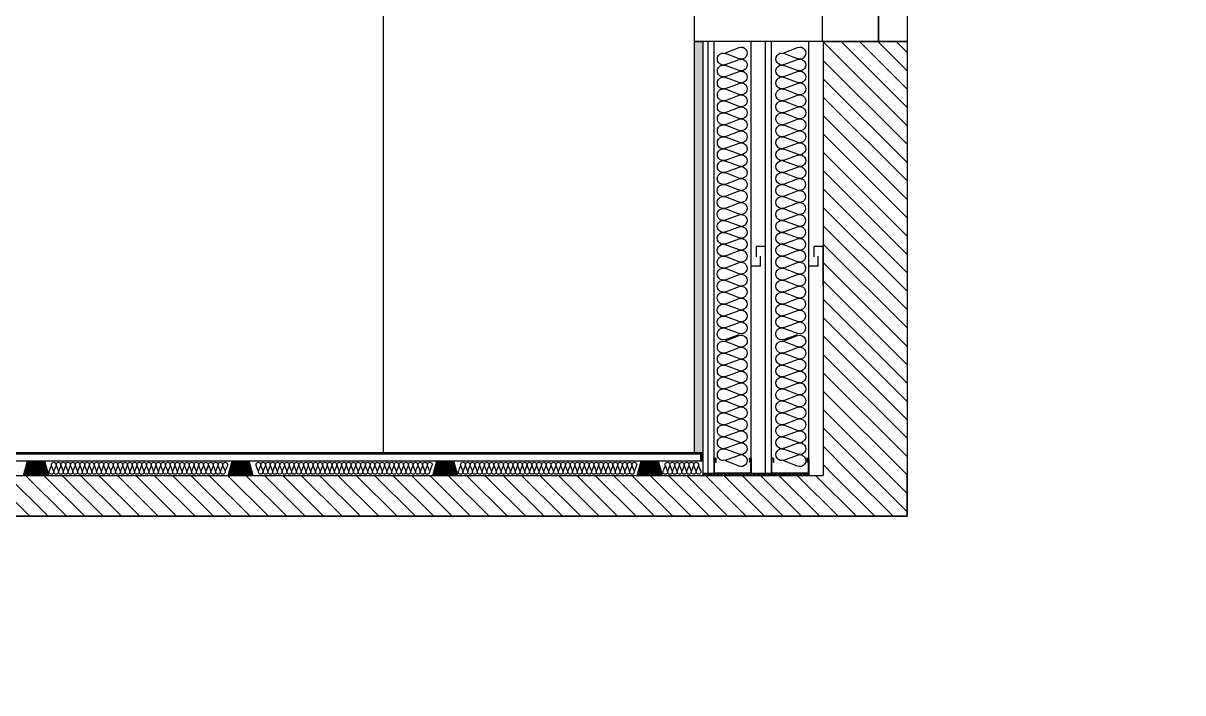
# Model space of a CAD drawing. Header units: millimetres. Extents: x 10 to 76.1, y 10 to 63.5.
# Drawn here: x 42.478 to 45.312, y 22.361 to 23.997 of the extents above; entities that cross this region are included whole.
import ezdxf

# ---------------------------------------------------------------- set-up
doc = ezdxf.new("R2010")
doc.units = ezdxf.units.MM
for name, color, linetype in [('Aberturas', 5, 'Continuous'), ('durlok', 3, 'Continuous'), ('lana de vidrio', 2, 'Continuous'), ('Muros', 7, 'Continuous'), ('PERFILES', 2, 'Continuous'), ('Relleno', 9, 'Continuous')]:
    doc.layers.add(name, color=color, linetype=linetype)

# ---------------------------------------------------------------- blocks, each defined once
blk = doc.blocks.new('LP1-1')
at = {"layer": 'PERFILES'}
for p, q in [((-0.0964, 0.0391), (-0.0964, -0.0431)), ((0.1114, 0.0388), (0.1114, -0.0431)), ((0.0596, -0.0414), (0.0601, -0.0414)), ((0.0596, -0.0431), (0.0601, -0.0431))]:
    blk.add_line(p, q, dxfattribs=at)
at = {"layer": 'PERFILES', "color": 2}
for p, q in [((-0.0949, -0.0414), (-0.0949, 0.0386)), ((-0.0879, 0.0386), (-0.0879, 0.0185)), ((-0.0879, 0.0185), (-0.0865, 0.0185)), ((-0.0865, 0.0383), (-0.0865, 0.0185)), ((0.1015, 0.0396), (0.1015, 0.0184)), ((0.1015, 0.0184), (0.1032, 0.0184)), ((0.1032, 0.0392), (0.1032, 0.0184)), ((0.1096, -0.0414), (0.1096, 0.0392)), ((-0.0964, -0.0431), (-0.063, -0.0431)), ((-0.0949, -0.0414), (-0.063, -0.0414)), ((-0.063, -0.0414), (0.0596, -0.0414)), ((-0.063, -0.0431), (0.0596, -0.0431)), ((0.0601, -0.0414), (0.1096, -0.0414)), ((0.0601, -0.0431), (0.1114, -0.0431))]:
    blk.add_line(p, q, dxfattribs=at)
for centre, radius, start, end in [((-0.0914, 0.0387), 0.00497, 355.45799, 174.57688), ((-0.0914, 0.0385), 0.00349, 0.9781, 180.22008), ((0.1065, 0.0392), 0.00497, 355.45799, 174.57688), ((0.1064, 0.039), 0.00319, 3.69817, 175.10965)]:
    blk.add_arc(centre, radius, start, end, dxfattribs=at)
blk = doc.blocks.new('*X8')
at = {"color": 0}
for p, q in [((628.8661, 452.4359), (628.8968, 452.4666)), ((628.8665, 452.4328), (628.9003, 452.4666)), ((628.8674, 452.4408), (628.8932, 452.4666)), ((628.8688, 452.4457), (628.8897, 452.4666)), ((628.87, 452.4328), (628.9038, 452.4666)), ((628.8702, 452.4506), (628.8862, 452.4666)), ((628.8715, 452.4555), (628.8826, 452.4666)), ((628.8729, 452.4604), (628.8791, 452.4666)), ((628.8736, 452.4328), (628.9074, 452.4666)), ((628.8743, 452.4653), (628.8756, 452.4666)), ((628.8771, 452.4328), (628.9109, 452.4666)), ((628.8806, 452.4328), (628.9145, 452.4666)), ((628.8842, 452.4328), (628.9175, 452.4661)), ((628.8877, 452.4328), (628.9183, 452.4633)), ((628.8912, 452.4328), (628.9191, 452.4606)), ((628.8948, 452.4328), (628.9198, 452.4578)), ((628.8983, 452.4328), (628.9206, 452.4551)), ((628.9019, 452.4328), (628.9214, 452.4523)), ((628.9054, 452.4328), (628.9222, 452.4495)), ((628.9089, 452.4328), (628.9229, 452.4468)), ((628.9125, 452.4328), (628.9237, 452.444)), ((628.916, 452.4328), (628.9245, 452.4412)), ((628.9195, 452.4328), (628.9253, 452.4385)), ((628.9231, 452.4328), (628.926, 452.4357)), ((628.9266, 452.4328), (628.9268, 452.4329))]:
    blk.add_line(p, q, dxfattribs=at)

msp = doc.modelspace()

# ---------------------------------------------------------------- hatches: boundary and pattern name
at = {"extrusion": (-1.22465e-16, 0, -1)}
h = msp.add_hatch(dxfattribs=at)
h.set_pattern_fill('ANSI31', color=256, scale=0.001, angle=90)
h.set_pattern_definition([(135, (-54.6382668, -0.974097), (-0.00224506403, -0.00224506403), [])])
h.paths.add_polyline_path([(-44.139, 22.9273), (-44.134, 22.9273), (-44.134, 22.9473), (-44.139, 22.9473)])
h = msp.add_hatch(dxfattribs=at)
h.set_pattern_fill('ANSI31', color=256, scale=0.001, angle=90)
h.set_pattern_definition([(135, (-57.0656775, -0.974097), (-0.00224506403, -0.00224506403), [])])
edge = h.paths.add_edge_path()
edge.add_line((-44.139, 22.8973), (-44.139, 22.8923))
edge.add_line((-44.3982, 22.8923), (-44.139, 22.8923))
edge.add_line((-44.3982, 22.8973), (-44.3982, 22.8923))
edge.add_line((-44.3982, 22.8973), (-44.1257, 22.8973))
at = {"layer": 'Relleno'}
h = msp.add_hatch(dxfattribs=at)
h.set_pattern_fill('DOTS', color=256, scale=0.005, angle=90)
h.paths.add_polyline_path([(12.6675, 10.155), (12.6475, 10.155), (12.6475, 12.715), (12.6675, 12.715)])
h.paths.add_polyline_path([(12.96, 10.155), (12.94, 10.155), (12.94, 12.715), (12.96, 12.715)])
h.paths.add_polyline_path([(19.1807, 10.155), (19.1607, 10.155), (19.1607, 12.715), (19.1807, 12.715)])
h.paths.add_polyline_path([(36.6306, 10.155), (36.6506, 10.155), (36.6506, 12.7366), (36.6306, 12.7366)])
h.paths.add_polyline_path([(42.8514, 10.155), (42.8714, 10.155), (42.8714, 11.1), (42.8514, 11.1)])
h.paths.add_polyline_path([(43.1439, 10.155), (43.1639, 10.155), (43.1639, 11.1), (43.1439, 11.1)])
h.paths.add_polyline_path([(43.1439, 12.1), (43.1639, 12.1), (43.1639, 12.7366), (43.1439, 12.7366)])
h.paths.add_polyline_path([(42.8514, 12.1), (42.8714, 12.1), (42.8714, 12.7366), (42.8514, 12.7366)])
h.paths.add_polyline_path([(45.2921, 10.155), (45.3121, 10.155), (45.3121, 12.7366), (45.2921, 12.7366)])
h.paths.add_polyline_path([(36.8806, 25.5073), (36.9006, 25.5073), (36.9006, 22.9473), (36.8806, 22.9473)])
h.paths.add_polyline_path([(44.119, 23.9523), (44.139, 23.9523), (44.139, 22.9473), (44.119, 22.9473)])
h.paths.add_polyline_path([(44.1192, 24.8923), (44.1392, 24.8923), (44.1392, 25.1489), (44.1192, 25.1489)])
h.paths.add_polyline_path([(12.6675, 23.9214), (12.6475, 23.9214), (12.6475, 24.8664), (12.6675, 24.8664)])
h.paths.add_polyline_path([(12.6475, 25.8664), (12.6675, 25.8664), (12.6675, 26.4814), (12.6475, 26.4814)])
at = {"layer": 'Relleno', "linetype": 'Continuous', "extrusion": (-2.44929e-16, 0, -1)}
h = msp.add_hatch(dxfattribs=at)
h.set_pattern_fill('ANSI31', color=256, scale=0.01, style=0)
h.paths.add_polyline_path([(-35.1082, 22.8923), (-34.9032, 22.8923), (-34.9032, 26.0523), (-35.1082, 26.0523)])
h.paths.add_polyline_path([(-44.4332, 23.9523), (-44.6382, 23.9523), (-44.6382, 22.8923), (-44.4332, 22.8923)])
h.paths.add_polyline_path([(-44.5682, 26.0523), (-44.4415, 25.5551), (-44.4332, 25.5223), (-43.6765, 25.5223), (-43.6765, 26.0523)])
h = msp.add_hatch(dxfattribs=at)
h.set_pattern_fill('ANSI31', color=256, scale=0.01, style=0)
h.paths.add_polyline_path([(-34.9032, 22.7923), (-34.9032, 22.8923), (-44.6382, 22.8923), (-44.6382, 22.7923)])

# ---------------------------------------------------------------- linework, layer by layer
at = {"extrusion": (-1.22465e-16, 0, -1)}
for p, q in [((44.139, 23.9523), (44.139, 22.8923)), ((44.134, 22.9473), (36.8856, 22.9473)), ((44.134, 22.9273), (44.134, 22.9453)), ((44.3982, 22.8973), (44.139, 22.8973))]:
    msp.add_line(p, q, dxfattribs=at)
for p, q in [((44.4332, 23.9523), (44.4332, 22.8923)), ((44.3982, 22.8973), (44.3982, 22.8923))]:
    msp.add_line(p, q)
at = {"color": 3, "extrusion": (-1.22465e-16, 0, -1)}
for p, q in [((44.2573, 23.4033), (44.2573, 23.4993)), ((44.3982, 23.4033), (44.3982, 23.4993)), ((44.2923, 23.4513), (44.2698, 23.4513)), ((44.2698, 23.4513), (44.2698, 23.4263)), ((44.2923, 23.3553), (44.2923, 23.4513)), ((44.4332, 23.4513), (44.4107, 23.4513)), ((44.4107, 23.4513), (44.4107, 23.4263)), ((44.4332, 23.3553), (44.4332, 23.4513)), ((44.2798, 23.4033), (44.2798, 23.4283)), ((44.4207, 23.4033), (44.4207, 23.4283)), ((44.2798, 23.4033), (44.2573, 23.4033)), ((44.4207, 23.4033), (44.3982, 23.4033))]:
    msp.add_line(p, q, dxfattribs=at)
at = {"linetype": 'Continuous', "extrusion": (0, 1, 0)}
for p, q in [((36.8856, 22.9453), (44.134, 22.9453)), ((44.134, 22.9273), (36.8856, 22.9273))]:
    msp.add_line(p, q, dxfattribs=at)
at = {"color": 1}
msp.add_lwpolyline([(44.119, 23.9523), (44.139, 23.9523), (44.139, 22.9473), (44.119, 22.9473)], close=True, dxfattribs=at)
at = {"extrusion": (-1.22465e-16, 0, -1)}
msp.add_lwpolyline([(-44.139, 22.9273), (-44.134, 22.9273), (-44.134, 22.9473), (-44.139, 22.9473)], close=True, dxfattribs=at)
at = {"layer": 'Aberturas', "linetype": 'Continuous', "extrusion": (0, 1, 0)}
for p, q in [((44.5682, 23.9523), (44.5682, 24.0373)), ((44.6382, 24.0373), (44.6382, 23.9523))]:
    msp.add_line(p, q, dxfattribs=at)
at = {"layer": 'Aberturas', "linetype": 'Continuous', "extrusion": (-1.22465e-16, 0, -1)}
msp.add_line((44.5682, 24.0373), (44.5682, 23.9523), dxfattribs=at)
at = {"layer": 'durlok'}
for p, q in [((43.359, 22.9473), (43.359, 25.5073)), ((44.2923, 22.8973), (44.2923, 23.9523))]:
    msp.add_line(p, q, dxfattribs=at)
at = {"layer": 'durlok', "linetype": 'Continuous', "extrusion": (0, 1, 0)}
for p, q in [((44.119, 23.9523), (44.119, 24.0223)), ((44.4315, 23.9523), (44.4315, 24.0223)), ((44.4315, 23.9523), (44.119, 23.9523)), ((44.1665, 22.8973), (44.1665, 23.9523)), ((44.3982, 22.8973), (44.3982, 23.9523))]:
    msp.add_line(p, q, dxfattribs=at)
at = {"layer": 'durlok', "extrusion": (-1.22465e-16, 0, -1)}
for p, q in [((44.1515, 23.9523), (44.1515, 22.8973)), ((44.2573, 22.8973), (44.2573, 23.9523)), ((44.3073, 22.8973), (44.3073, 23.9523))]:
    msp.add_line(p, q, dxfattribs=at)
at = {"layer": 'lana de vidrio', "color": 2, "extrusion": (-1.22465e-16, 0, -1)}
for p, q in [((44.1945, 23.9252), (44.2279, 23.9379)), ((44.2279, 23.9106), (44.1945, 23.9233)), ((44.3374, 23.9252), (44.3709, 23.9379)), ((44.3709, 23.9106), (44.3374, 23.9233)), ((44.1945, 23.896), (44.2279, 23.9087)), ((44.2279, 23.8814), (44.1945, 23.8941)), ((44.3374, 23.896), (44.3709, 23.9087)), ((44.3709, 23.8814), (44.3374, 23.8941)), ((44.1945, 23.8668), (44.2279, 23.8795)), ((44.2279, 23.8522), (44.1945, 23.8649)), ((44.3374, 23.8668), (44.3709, 23.8795)), ((44.3709, 23.8522), (44.3374, 23.8649)), ((44.1945, 23.8376), (44.2279, 23.8503)), ((44.2279, 23.823), (44.1945, 23.8357)), ((44.3374, 23.8376), (44.3709, 23.8503)), ((44.3709, 23.823), (44.3374, 23.8357)), ((44.1945, 23.8084), (44.2279, 23.8211)), ((44.2279, 23.7938), (44.1945, 23.8065)), ((44.3374, 23.8084), (44.3709, 23.8211)), ((44.3709, 23.7938), (44.3374, 23.8065)), ((44.1945, 23.7792), (44.2279, 23.7919)), ((44.2279, 23.7646), (44.1945, 23.7773)), ((44.3374, 23.7792), (44.3709, 23.7919)), ((44.3709, 23.7646), (44.3374, 23.7773)), ((44.1945, 23.75), (44.2279, 23.7627)), ((44.2279, 23.7354), (44.1945, 23.7481)), ((44.3374, 23.75), (44.3709, 23.7627)), ((44.3709, 23.7354), (44.3374, 23.7481)), ((44.1945, 23.7208), (44.2279, 23.7335)), ((44.2279, 23.7062), (44.1945, 23.7189)), ((44.3374, 23.7208), (44.3709, 23.7335)), ((44.3709, 23.7062), (44.3374, 23.7189)), ((44.1945, 23.6916), (44.2279, 23.7043)), ((44.3374, 23.6916), (44.3709, 23.7043)), ((44.2279, 23.677), (44.1945, 23.6897)), ((44.1945, 23.6624), (44.2279, 23.6751)), ((44.3709, 23.677), (44.3374, 23.6897)), ((44.3374, 23.6624), (44.3709, 23.6751)), ((44.2279, 23.6478), (44.1945, 23.6605)), ((44.1945, 23.6332), (44.2279, 23.6459)), ((44.3709, 23.6478), (44.3374, 23.6605)), ((44.3374, 23.6332), (44.3709, 23.6459)), ((44.2277, 23.6186), (44.1942, 23.6313)), ((44.1942, 23.604), (44.2277, 23.6167)), ((44.2279, 23.6186), (44.1945, 23.6313)), ((44.1945, 23.604), (44.2279, 23.6167)), ((44.3706, 23.6186), (44.3372, 23.6313)), ((44.3372, 23.604), (44.3706, 23.6167)), ((44.3709, 23.6186), (44.3374, 23.6313)), ((44.3374, 23.604), (44.3709, 23.6167)), ((44.2277, 23.5894), (44.1942, 23.6021)), ((44.1942, 23.5748), (44.2277, 23.5875)), ((44.3706, 23.5894), (44.3372, 23.6021)), ((44.3372, 23.5748), (44.3706, 23.5875)), ((44.2277, 23.5602), (44.1942, 23.5729)), ((44.1942, 23.5456), (44.2277, 23.5583)), ((44.3706, 23.5602), (44.3372, 23.5729)), ((44.3372, 23.5456), (44.3706, 23.5583)), ((44.2277, 23.531), (44.1942, 23.5437)), ((44.1942, 23.5164), (44.2277, 23.5291)), ((44.3706, 23.531), (44.3372, 23.5437)), ((44.3372, 23.5164), (44.3706, 23.5291)), ((44.2277, 23.5018), (44.1942, 23.5145)), ((44.1942, 23.4872), (44.2277, 23.4999)), ((44.3706, 23.5018), (44.3372, 23.5145)), ((44.3372, 23.4872), (44.3706, 23.4999)), ((44.2277, 23.4726), (44.1942, 23.4853)), ((44.1942, 23.458), (44.2277, 23.4707)), ((44.3706, 23.4726), (44.3372, 23.4853)), ((44.3372, 23.458), (44.3706, 23.4707)), ((44.2277, 23.4434), (44.1942, 23.4561)), ((44.1942, 23.4288), (44.2277, 23.4415)), ((44.3706, 23.4434), (44.3372, 23.4561)), ((44.3372, 23.4288), (44.3706, 23.4415)), ((44.2277, 23.4142), (44.1942, 23.4269)), ((44.1942, 23.3996), (44.2277, 23.4123)), ((44.3706, 23.4142), (44.3372, 23.4269)), ((44.3372, 23.3996), (44.3706, 23.4123)), ((44.2277, 23.385), (44.1942, 23.3977)), ((44.1942, 23.3704), (44.2277, 23.3831)), ((44.3706, 23.385), (44.3372, 23.3977)), ((44.3372, 23.3704), (44.3706, 23.3831)), ((44.2277, 23.3558), (44.1942, 23.3685)), ((44.1942, 23.3412), (44.2277, 23.3539)), ((44.3706, 23.3558), (44.3372, 23.3685)), ((44.3372, 23.3412), (44.3706, 23.3539)), ((44.2277, 23.3266), (44.1942, 23.3392)), ((44.1942, 23.3119), (44.2277, 23.3246)), ((44.3706, 23.3266), (44.3372, 23.3392)), ((44.3372, 23.3119), (44.3706, 23.3246)), ((44.2277, 23.2973), (44.1942, 23.31)), ((44.1942, 23.2827), (44.2277, 23.2954)), ((44.3706, 23.2973), (44.3372, 23.31)), ((44.3372, 23.2827), (44.3706, 23.2954)), ((44.2277, 23.2681), (44.1942, 23.2808)), ((44.1942, 23.2535), (44.2277, 23.2662)), ((44.3706, 23.2681), (44.3372, 23.2808)), ((44.3372, 23.2535), (44.3706, 23.2662)), ((44.2277, 23.2389), (44.1942, 23.2516)), ((44.2169, 23.2329), (44.2277, 23.237)), ((44.3706, 23.2389), (44.3372, 23.2516)), ((44.3598, 23.2329), (44.3706, 23.237)), ((44.1943, 23.2243), (44.2169, 23.2329)), ((44.1945, 23.2214), (44.2172, 23.23)), ((44.2279, 23.2068), (44.1945, 23.2195)), ((44.2172, 23.23), (44.2279, 23.2341)), ((44.3372, 23.2243), (44.3598, 23.2329)), ((44.3374, 23.2214), (44.3601, 23.23)), ((44.3709, 23.2068), (44.3374, 23.2195)), ((44.3601, 23.23), (44.3709, 23.2341)), ((44.1945, 23.1922), (44.2279, 23.2049)), ((44.2279, 23.1776), (44.1945, 23.1903)), ((44.3374, 23.1922), (44.3709, 23.2049)), ((44.3709, 23.1776), (44.3374, 23.1903)), ((44.1945, 23.163), (44.2279, 23.1757)), ((44.2279, 23.1484), (44.1945, 23.1611)), ((44.3374, 23.163), (44.3709, 23.1757)), ((44.3709, 23.1484), (44.3374, 23.1611)), ((44.1945, 23.1338), (44.2279, 23.1465)), ((44.2279, 23.1192), (44.1945, 23.1319)), ((44.3374, 23.1338), (44.3709, 23.1465)), ((44.3709, 23.1192), (44.3374, 23.1319)), ((44.1945, 23.1046), (44.2279, 23.1173)), ((44.2279, 23.09), (44.1945, 23.1027)), ((44.3374, 23.1046), (44.3709, 23.1173)), ((44.3709, 23.09), (44.3374, 23.1027)), ((44.1945, 23.0754), (44.2279, 23.0881)), ((44.2279, 23.0608), (44.1945, 23.0735)), ((44.3374, 23.0754), (44.3709, 23.0881)), ((44.3709, 23.0608), (44.3374, 23.0735)), ((44.1945, 23.0462), (44.2279, 23.0589)), ((44.2279, 23.0316), (44.1945, 23.0443)), ((44.3374, 23.0462), (44.3709, 23.0589)), ((44.3709, 23.0316), (44.3374, 23.0443)), ((44.1945, 23.017), (44.2279, 23.0297)), ((44.2279, 23.0024), (44.1945, 23.0151)), ((44.3374, 23.017), (44.3709, 23.0297)), ((44.3709, 23.0024), (44.3374, 23.0151)), ((44.1945, 22.9878), (44.2279, 23.0005)), ((44.2279, 22.9732), (44.1945, 22.9859)), ((44.3374, 22.9878), (44.3709, 23.0005)), ((44.3709, 22.9732), (44.3374, 22.9859)), ((44.1945, 22.9586), (44.2279, 22.9713)), ((44.2279, 22.944), (44.1945, 22.9567)), ((44.3374, 22.9586), (44.3709, 22.9713)), ((44.3709, 22.944), (44.3374, 22.9567)), ((44.1945, 22.9294), (44.2279, 22.9421)), ((44.2279, 22.9148), (44.1945, 22.9275)), ((44.3374, 22.9294), (44.3709, 22.9421)), ((44.3709, 22.9148), (44.3374, 22.9275)), ((42.547, 22.9165), (42.542, 22.9032)), ((42.5528, 22.9032), (42.5478, 22.9165)), ((42.5586, 22.9165), (42.5536, 22.9032)), ((42.5644, 22.9032), (42.5594, 22.9165)), ((42.5702, 22.9165), (42.5652, 22.9032)), ((42.576, 22.9032), (42.571, 22.9165)), ((42.5818, 22.9165), (42.5768, 22.9032)), ((42.5877, 22.9032), (42.5826, 22.9165)), ((42.5935, 22.9165), (42.5884, 22.9032)), ((42.5993, 22.9032), (42.5942, 22.9165)), ((42.6051, 22.9165), (42.6, 22.9032)), ((42.6109, 22.9032), (42.6058, 22.9165)), ((42.6109, 22.9032), (42.6058, 22.9165)), ((42.6109, 22.9032), (42.6058, 22.9165)), ((42.6167, 22.9165), (42.6116, 22.9032)), ((42.6225, 22.9032), (42.6174, 22.9165)), ((42.6283, 22.9165), (42.6232, 22.9032)), ((42.6341, 22.9032), (42.6291, 22.9165)), ((42.6399, 22.9165), (42.6349, 22.9032)), ((42.6457, 22.9032), (42.6407, 22.9165)), ((42.6515, 22.9165), (42.6465, 22.9032)), ((42.6573, 22.9032), (42.6523, 22.9165)), ((42.6631, 22.9165), (42.6581, 22.9032)), ((42.6689, 22.9032), (42.6639, 22.9165)), ((42.6748, 22.9165), (42.6697, 22.9032)), ((42.6806, 22.9032), (42.6755, 22.9165)), ((42.6864, 22.9165), (42.6813, 22.9032)), ((42.6922, 22.9032), (42.6871, 22.9165)), ((42.698, 22.9165), (42.6929, 22.9032)), ((42.698, 22.9165), (42.6929, 22.9032)), ((42.7038, 22.9032), (42.6987, 22.9165)), ((42.7096, 22.9165), (42.7045, 22.9032)), ((42.7154, 22.9032), (42.7104, 22.9165)), ((42.7212, 22.9165), (42.7162, 22.9032)), ((42.727, 22.9032), (42.722, 22.9165)), ((42.7328, 22.9165), (42.7278, 22.9032)), ((42.7386, 22.9032), (42.7336, 22.9165)), ((42.7444, 22.9165), (42.7394, 22.9032)), ((42.7502, 22.9032), (42.7452, 22.9165)), ((42.7561, 22.9165), (42.751, 22.9032)), ((42.7619, 22.9032), (42.7568, 22.9165)), ((42.7619, 22.9032), (42.7568, 22.9165)), ((42.7677, 22.9165), (42.7626, 22.9032)), ((42.7735, 22.9032), (42.7684, 22.9165)), ((42.7793, 22.9165), (42.7742, 22.9032)), ((42.7851, 22.9032), (42.78, 22.9165)), ((42.7909, 22.9165), (42.7858, 22.9032)), ((42.7967, 22.9032), (42.7917, 22.9165)), ((42.8025, 22.9165), (42.7975, 22.9032)), ((42.8083, 22.9032), (42.8033, 22.9165)), ((42.8141, 22.9165), (42.8091, 22.9032)), ((42.8199, 22.9032), (42.8149, 22.9165)), ((42.8257, 22.9165), (42.8207, 22.9032)), ((42.8315, 22.9032), (42.8265, 22.9165)), ((42.8374, 22.9165), (42.8323, 22.9032)), ((42.8432, 22.9032), (42.8381, 22.9165)), ((42.849, 22.9165), (42.8439, 22.9032)), ((42.8548, 22.9032), (42.8497, 22.9165)), ((42.8606, 22.9165), (42.8555, 22.9032)), ((42.8664, 22.9032), (42.8613, 22.9165)), ((42.8722, 22.9165), (42.8671, 22.9032)), ((42.878, 22.9032), (42.8729, 22.9165)), ((42.8838, 22.9165), (42.8788, 22.9032)), ((42.8896, 22.9032), (42.8846, 22.9165)), ((42.8954, 22.9165), (42.8904, 22.9032)), ((42.9012, 22.9032), (42.8962, 22.9165)), ((42.907, 22.9165), (42.902, 22.9032)), ((42.9128, 22.9032), (42.9078, 22.9165)), ((42.9186, 22.9165), (42.9136, 22.9032)), ((42.9245, 22.9032), (42.9194, 22.9165)), ((42.9303, 22.9165), (42.9252, 22.9032)), ((42.9308, 22.9165), (42.9258, 22.9032)), ((42.9366, 22.9032), (42.9316, 22.9165)), ((42.9424, 22.9165), (42.9374, 22.9032)), ((42.9483, 22.9032), (42.9432, 22.9165)), ((42.9483, 22.9032), (42.9432, 22.9165)), ((42.9541, 22.9165), (42.949, 22.9032)), ((42.9599, 22.9032), (42.9548, 22.9165)), ((42.9657, 22.9165), (42.9606, 22.9032)), ((42.9715, 22.9032), (42.9664, 22.9165)), ((42.9773, 22.9165), (42.9722, 22.9032)), ((43.0528, 22.9032), (43.0477, 22.9165)), ((43.0586, 22.9165), (43.0535, 22.9032)), ((43.0644, 22.9032), (43.0593, 22.9165)), ((43.0702, 22.9165), (43.0651, 22.9032)), ((43.076, 22.9032), (43.071, 22.9165)), ((43.0818, 22.9165), (43.0768, 22.9032)), ((43.0876, 22.9032), (43.0826, 22.9165)), ((43.0934, 22.9165), (43.0884, 22.9032)), ((43.0992, 22.9032), (43.0942, 22.9165)), ((43.105, 22.9165), (43.1, 22.9032)), ((43.1108, 22.9032), (43.1058, 22.9165)), ((43.1167, 22.9165), (43.1116, 22.9032)), ((43.1167, 22.9165), (43.1116, 22.9032)), ((43.1225, 22.9032), (43.1174, 22.9165)), ((43.1283, 22.9165), (43.1232, 22.9032)), ((43.1341, 22.9032), (43.129, 22.9165)), ((43.1399, 22.9165), (43.1348, 22.9032)), ((43.1457, 22.9032), (43.1406, 22.9165)), ((43.1515, 22.9165), (43.1464, 22.9032)), ((43.1573, 22.9032), (43.1523, 22.9165)), ((43.1631, 22.9165), (43.1581, 22.9032)), ((43.1689, 22.9032), (43.1639, 22.9165)), ((43.1747, 22.9165), (43.1697, 22.9032)), ((43.1805, 22.9032), (43.1755, 22.9165)), ((43.1805, 22.9032), (43.1755, 22.9165)), ((43.1863, 22.9165), (43.1813, 22.9032)), ((43.1921, 22.9032), (43.1871, 22.9165)), ((43.198, 22.9165), (43.1929, 22.9032)), ((43.2038, 22.9032), (43.1987, 22.9165)), ((43.2096, 22.9165), (43.2045, 22.9032)), ((43.2154, 22.9032), (43.2103, 22.9165)), ((43.2212, 22.9165), (43.2161, 22.9032)), ((43.227, 22.9032), (43.2219, 22.9165)), ((43.2328, 22.9165), (43.2277, 22.9032)), ((43.2386, 22.9032), (43.2335, 22.9165)), ((43.2444, 22.9165), (43.2394, 22.9032)), ((43.2502, 22.9032), (43.2452, 22.9165)), ((43.256, 22.9165), (43.251, 22.9032)), ((43.2618, 22.9032), (43.2568, 22.9165)), ((43.2676, 22.9165), (43.2626, 22.9032)), ((43.2734, 22.9032), (43.2684, 22.9165)), ((43.2792, 22.9165), (43.2742, 22.9032)), ((43.2851, 22.9032), (43.28, 22.9165)), ((43.2909, 22.9165), (43.2858, 22.9032)), ((43.2967, 22.9032), (43.2916, 22.9165)), ((43.3025, 22.9165), (43.2974, 22.9032)), ((43.3083, 22.9032), (43.3032, 22.9165)), ((43.3141, 22.9165), (43.309, 22.9032)), ((43.3199, 22.9032), (43.3148, 22.9165)), ((43.3257, 22.9165), (43.3207, 22.9032)), ((43.3315, 22.9032), (43.3265, 22.9165)), ((43.3373, 22.9165), (43.3323, 22.9032)), ((43.3431, 22.9032), (43.3381, 22.9165)), ((43.3489, 22.9165), (43.3439, 22.9032)), ((43.3495, 22.9165), (43.3445, 22.9032)), ((43.3553, 22.9032), (43.3503, 22.9165)), ((43.3611, 22.9165), (43.3561, 22.9032)), ((43.3669, 22.9032), (43.3619, 22.9165)), ((43.3669, 22.9032), (43.3619, 22.9165)), ((43.3727, 22.9165), (43.3677, 22.9032)), ((43.3785, 22.9032), (43.3735, 22.9165)), ((43.3843, 22.9165), (43.3793, 22.9032)), ((43.3901, 22.9032), (43.3851, 22.9165)), ((43.396, 22.9165), (43.3909, 22.9032)), ((43.4018, 22.9032), (43.3967, 22.9165)), ((43.4076, 22.9165), (43.4025, 22.9032)), ((43.4134, 22.9032), (43.4083, 22.9165)), ((43.4192, 22.9165), (43.4141, 22.9032)), ((43.425, 22.9032), (43.4199, 22.9165)), ((43.4308, 22.9165), (43.4257, 22.9032)), ((43.4366, 22.9032), (43.4316, 22.9165)), ((43.4424, 22.9165), (43.4374, 22.9032)), ((43.4482, 22.9032), (43.4432, 22.9165)), ((43.4482, 22.9032), (43.4432, 22.9165)), ((43.4482, 22.9032), (43.4432, 22.9165)), ((43.454, 22.9165), (43.449, 22.9032)), ((43.4598, 22.9032), (43.4548, 22.9165)), ((43.4656, 22.9165), (43.4606, 22.9032)), ((43.4714, 22.9032), (43.4664, 22.9165)), ((43.4773, 22.9165), (43.4722, 22.9032)), ((43.5469, 22.9165), (43.5419, 22.9032)), ((43.5527, 22.9032), (43.5477, 22.9165)), ((43.5586, 22.9165), (43.5535, 22.9032)), ((43.5644, 22.9032), (43.5593, 22.9165)), ((43.5702, 22.9165), (43.5651, 22.9032)), ((43.576, 22.9032), (43.5709, 22.9165)), ((43.5818, 22.9165), (43.5767, 22.9032)), ((43.5876, 22.9032), (43.5825, 22.9165)), ((43.5934, 22.9165), (43.5883, 22.9032)), ((43.5992, 22.9032), (43.5941, 22.9165)), ((43.5992, 22.9032), (43.5941, 22.9165)), ((43.605, 22.9165), (43.6, 22.9032)), ((43.6108, 22.9032), (43.6058, 22.9165)), ((43.6166, 22.9165), (43.6116, 22.9032)), ((43.6224, 22.9032), (43.6174, 22.9165)), ((43.6282, 22.9165), (43.6232, 22.9032)), ((43.634, 22.9032), (43.629, 22.9165)), ((43.6398, 22.9165), (43.6348, 22.9032)), ((43.6457, 22.9032), (43.6406, 22.9165)), ((43.6515, 22.9165), (43.6464, 22.9032)), ((43.6573, 22.9032), (43.6522, 22.9165)), ((43.6631, 22.9165), (43.658, 22.9032)), ((43.6689, 22.9032), (43.6638, 22.9165)), ((43.6747, 22.9165), (43.6696, 22.9032)), ((43.6805, 22.9032), (43.6754, 22.9165)), ((43.6863, 22.9165), (43.6813, 22.9032)), ((43.6921, 22.9032), (43.6871, 22.9165)), ((43.6979, 22.9165), (43.6929, 22.9032)), ((43.7037, 22.9032), (43.6987, 22.9165)), ((43.7095, 22.9165), (43.7045, 22.9032)), ((43.7153, 22.9032), (43.7103, 22.9165)), ((43.7211, 22.9165), (43.7161, 22.9032)), ((43.727, 22.9032), (43.7219, 22.9165)), ((43.7328, 22.9165), (43.7277, 22.9032)), ((43.7386, 22.9032), (43.7335, 22.9165)), ((43.7444, 22.9165), (43.7393, 22.9032)), ((43.7502, 22.9032), (43.7451, 22.9165)), ((43.756, 22.9165), (43.7509, 22.9032)), ((43.7618, 22.9032), (43.7567, 22.9165)), ((43.7676, 22.9165), (43.7626, 22.9032)), ((43.7682, 22.9165), (43.7631, 22.9032)), ((43.774, 22.9032), (43.7689, 22.9165)), ((43.7798, 22.9165), (43.7747, 22.9032)), ((43.7856, 22.9032), (43.7805, 22.9165)), ((43.7856, 22.9032), (43.7805, 22.9165)), ((43.7914, 22.9165), (43.7863, 22.9032)), ((43.7972, 22.9032), (43.7922, 22.9165)), ((43.803, 22.9165), (43.798, 22.9032)), ((43.8088, 22.9032), (43.8038, 22.9165)), ((43.8146, 22.9165), (43.8096, 22.9032)), ((43.8204, 22.9032), (43.8154, 22.9165)), ((43.8262, 22.9165), (43.8212, 22.9032)), ((43.832, 22.9032), (43.827, 22.9165)), ((43.8379, 22.9165), (43.8328, 22.9032)), ((43.8437, 22.9032), (43.8386, 22.9165)), ((43.8495, 22.9165), (43.8444, 22.9032)), ((43.8553, 22.9032), (43.8502, 22.9165)), ((43.8611, 22.9165), (43.856, 22.9032)), ((43.8669, 22.9032), (43.8618, 22.9165)), ((43.8669, 22.9032), (43.8618, 22.9165)), ((43.8669, 22.9032), (43.8618, 22.9165)), ((43.8727, 22.9165), (43.8676, 22.9032)), ((43.8785, 22.9032), (43.8735, 22.9165)), ((43.8843, 22.9165), (43.8793, 22.9032)), ((43.8901, 22.9032), (43.8851, 22.9165)), ((43.8959, 22.9165), (43.8909, 22.9032)), ((43.9017, 22.9032), (43.8967, 22.9165)), ((43.9075, 22.9165), (43.9025, 22.9032)), ((43.9133, 22.9032), (43.9083, 22.9165)), ((43.9192, 22.9165), (43.9141, 22.9032)), ((43.925, 22.9032), (43.9199, 22.9165)), ((43.9308, 22.9165), (43.9257, 22.9032)), ((43.9366, 22.9032), (43.9315, 22.9165)), ((43.9424, 22.9165), (43.9373, 22.9032)), ((43.9482, 22.9032), (43.9431, 22.9165)), ((43.954, 22.9165), (43.9489, 22.9032)), ((43.954, 22.9165), (43.9489, 22.9032)), ((43.9598, 22.9032), (43.9548, 22.9165)), ((43.9656, 22.9165), (43.9606, 22.9032)), ((43.9714, 22.9032), (43.9664, 22.9165)), ((43.9772, 22.9165), (43.9722, 22.9032)), ((44.0469, 22.9165), (44.0419, 22.9032)), ((44.0527, 22.9032), (44.0477, 22.9165)), ((44.0585, 22.9165), (44.0535, 22.9032)), ((44.0643, 22.9032), (44.0593, 22.9165)), ((44.0701, 22.9165), (44.0651, 22.9032)), ((44.0759, 22.9032), (44.0709, 22.9165)), ((44.0817, 22.9165), (44.0767, 22.9032)), ((44.0876, 22.9032), (44.0825, 22.9165)), ((44.0934, 22.9165), (44.0883, 22.9032)), ((44.0992, 22.9032), (44.0941, 22.9165)), ((44.105, 22.9165), (44.0999, 22.9032)), ((44.1108, 22.9032), (44.1057, 22.9165)), ((44.1166, 22.9165), (44.1115, 22.9032)), ((44.1224, 22.9032), (44.1173, 22.9165)), ((44.1282, 22.9165), (44.1232, 22.9032)), ((44.134, 22.9032), (44.129, 22.9165))]:
    msp.add_line(p, q, dxfattribs=at)
at = {"layer": 'lana de vidrio', "extrusion": (-1.22465e-16, 0, -1)}
for p, q in [((42.479, 22.8923), (42.4888, 22.9273)), ((42.5407, 22.8923), (42.5309, 22.9273)), ((42.979, 22.8923), (42.9888, 22.9273)), ((43.0407, 22.8923), (43.0309, 22.9273)), ((43.479, 22.8923), (43.4888, 22.9273)), ((43.5407, 22.8923), (43.5309, 22.9273)), ((43.979, 22.8923), (43.9888, 22.9273)), ((44.0407, 22.8923), (44.0309, 22.9273))]:
    msp.add_line(p, q, dxfattribs=at)
at = {"layer": 'lana de vidrio', "color": 2, "extrusion": (-1.22465e-16, 0, -1)}
for centre, radius, start, end in [((-44.1893, 23.9097), 0.0146, 249.2034, 110.7966), ((-44.2331, 23.9243), 0.0146, 69.2034, 290.7966), ((-44.3322, 23.9097), 0.0146, 249.2034, 110.7966), ((-44.3761, 23.9243), 0.0146, 69.2034, 290.7966), ((-44.1893, 23.8805), 0.0146, 249.2034, 110.7966), ((-44.2331, 23.8951), 0.0146, 69.2034, 290.7966), ((-44.3322, 23.8805), 0.0146, 249.2034, 110.7966), ((-44.3761, 23.8951), 0.0146, 69.2034, 290.7966), ((-44.1893, 23.8513), 0.0146, 249.2034, 110.7966), ((-44.2331, 23.8659), 0.0146, 69.2034, 290.7966), ((-44.3322, 23.8513), 0.0146, 249.2034, 110.7966), ((-44.3761, 23.8659), 0.0146, 69.2034, 290.7966), ((-44.1893, 23.8221), 0.0146, 249.2034, 110.7966), ((-44.2331, 23.8367), 0.0146, 69.2034, 290.7966), ((-44.3322, 23.8221), 0.0146, 249.2034, 110.7966), ((-44.3761, 23.8367), 0.0146, 69.2034, 290.7966), ((-44.1893, 23.7929), 0.0146, 249.2034, 110.7966), ((-44.2331, 23.8075), 0.0146, 69.2034, 290.7966), ((-44.3322, 23.7929), 0.0146, 249.2034, 110.7966), ((-44.3761, 23.8075), 0.0146, 69.2034, 290.7966), ((-44.1893, 23.7637), 0.0146, 249.2034, 110.7966), ((-44.2331, 23.7783), 0.0146, 69.2034, 290.7966), ((-44.3322, 23.7637), 0.0146, 249.2034, 110.7966), ((-44.3761, 23.7783), 0.0146, 69.2034, 290.7966), ((-44.1893, 23.7344), 0.0146, 249.2034, 110.7966), ((-44.2331, 23.749), 0.0146, 69.2034, 290.7966), ((-44.3322, 23.7344), 0.0146, 249.2034, 110.7966), ((-44.3761, 23.749), 0.0146, 69.2034, 290.7966), ((-44.1893, 23.7052), 0.0146, 249.2034, 110.7966), ((-44.2331, 23.7198), 0.0146, 69.2034, 290.7966), ((-44.3322, 23.7052), 0.0146, 249.2034, 110.7966), ((-44.3761, 23.7198), 0.0146, 69.2034, 290.7966), ((-44.1893, 23.676), 0.0146, 249.2034, 110.7966), ((-44.2331, 23.6906), 0.0146, 69.2034, 290.7966), ((-44.3322, 23.676), 0.0146, 249.2034, 110.7966), ((-44.3761, 23.6906), 0.0146, 69.2034, 290.7966), ((-44.1893, 23.6468), 0.0146, 249.2034, 110.7966), ((-44.2331, 23.6614), 0.0146, 69.2034, 290.7966), ((-44.3322, 23.6468), 0.0146, 249.2034, 110.7966), ((-44.3761, 23.6614), 0.0146, 69.2034, 290.7966), ((-44.2331, 23.6322), 0.0146, 69.2034, 290.7966), ((-44.3761, 23.6322), 0.0146, 69.2034, 290.7966), ((-44.1891, 23.6176), 0.0146, 249.2034, 110.7966), ((-44.1893, 23.6176), 0.0146, 249.2034, 110.7966), ((-44.2329, 23.603), 0.0146, 69.2034, 290.7966), ((-44.332, 23.6176), 0.0146, 249.2034, 110.7966), ((-44.3322, 23.6176), 0.0146, 249.2034, 110.7966), ((-44.3758, 23.603), 0.0146, 69.2034, 290.7966), ((-44.1891, 23.5884), 0.0146, 249.2034, 110.7966), ((-44.2329, 23.5738), 0.0146, 69.2034, 290.7966), ((-44.332, 23.5884), 0.0146, 249.2034, 110.7966), ((-44.3758, 23.5738), 0.0146, 69.2034, 290.7966), ((-44.1891, 23.5592), 0.0146, 249.2034, 110.7966), ((-44.2329, 23.5446), 0.0146, 69.2034, 290.7966), ((-44.332, 23.5592), 0.0146, 249.2034, 110.7966), ((-44.3758, 23.5446), 0.0146, 69.2034, 290.7966), ((-44.1891, 23.53), 0.0146, 249.2034, 110.7966), ((-44.2329, 23.5154), 0.0146, 69.2034, 290.7966), ((-44.332, 23.53), 0.0146, 249.2034, 110.7966), ((-44.3758, 23.5154), 0.0146, 69.2034, 290.7966), ((-44.1891, 23.5008), 0.0146, 249.2034, 110.7966), ((-44.2329, 23.4862), 0.0146, 69.2034, 290.7966), ((-44.332, 23.5008), 0.0146, 249.2034, 110.7966), ((-44.3758, 23.4862), 0.0146, 69.2034, 290.7966), ((-44.1891, 23.4716), 0.0146, 249.2034, 110.7966), ((-44.2329, 23.457), 0.0146, 69.2034, 290.7966), ((-44.332, 23.4716), 0.0146, 249.2034, 110.7966), ((-44.3758, 23.457), 0.0146, 69.2034, 290.7966), ((-44.1891, 23.4424), 0.0146, 249.2034, 110.7966), ((-44.2329, 23.4278), 0.0146, 69.2034, 290.7966), ((-44.332, 23.4424), 0.0146, 249.2034, 110.7966), ((-44.3758, 23.4278), 0.0146, 69.2034, 290.7966), ((-44.1891, 23.4132), 0.0146, 249.2034, 110.7966), ((-44.2329, 23.3986), 0.0146, 69.2034, 290.7966), ((-44.332, 23.4132), 0.0146, 249.2034, 110.7966), ((-44.3758, 23.3986), 0.0146, 69.2034, 290.7966), ((-44.1891, 23.384), 0.0146, 249.2034, 110.7966), ((-44.2329, 23.3694), 0.0146, 69.2034, 290.7966), ((-44.332, 23.384), 0.0146, 249.2034, 110.7966), ((-44.3758, 23.3694), 0.0146, 69.2034, 290.7966), ((-44.1891, 23.3548), 0.0146, 249.2034, 110.7966), ((-44.2329, 23.3402), 0.0146, 69.2034, 290.7966), ((-44.332, 23.3548), 0.0146, 249.2034, 110.7966), ((-44.3758, 23.3402), 0.0146, 69.2034, 290.7966), ((-44.1891, 23.3256), 0.0146, 249.2034, 110.7966), ((-44.2329, 23.311), 0.0146, 69.2034, 290.7966), ((-44.332, 23.3256), 0.0146, 249.2034, 110.7966), ((-44.3758, 23.311), 0.0146, 69.2034, 290.7966), ((-44.1891, 23.2964), 0.0146, 249.2034, 110.7966), ((-44.2329, 23.2818), 0.0146, 69.2034, 290.7966), ((-44.332, 23.2964), 0.0146, 249.2034, 110.7966), ((-44.3758, 23.2818), 0.0146, 69.2034, 290.7966), ((-44.1891, 23.2672), 0.0146, 249.2034, 110.7966), ((-44.2329, 23.2526), 0.0146, 69.2034, 290.7966), ((-44.332, 23.2672), 0.0146, 249.2034, 110.7966), ((-44.3758, 23.2526), 0.0146, 69.2034, 290.7966), ((-44.1891, 23.238), 0.0146, 339.7858, 110.7966), ((-44.332, 23.238), 0.0146, 339.7858, 110.7966), ((-44.1893, 23.2058), 0.0146, 249.2034, 110.7966), ((-44.1891, 23.238), 0.0146, 249.2034, 339.7661), ((-44.2331, 23.2204), 0.0146, 69.2034, 139.1205), ((-44.2331, 23.2204), 0.0146, 139.145, 290.7966), ((-44.3322, 23.2058), 0.0146, 249.2034, 110.7966), ((-44.332, 23.238), 0.0146, 249.2034, 339.7661), ((-44.376, 23.2204), 0.0146, 69.2034, 139.1205), ((-44.3761, 23.2204), 0.0146, 139.145, 290.7966), ((-44.1893, 23.1766), 0.0146, 249.2034, 110.7966), ((-44.2331, 23.1912), 0.0146, 69.2034, 290.7966), ((-44.3322, 23.1766), 0.0146, 249.2034, 110.7966), ((-44.3761, 23.1912), 0.0146, 69.2034, 290.7966), ((-44.1893, 23.1474), 0.0146, 249.2034, 110.7966), ((-44.2331, 23.162), 0.0146, 69.2034, 290.7966), ((-44.3322, 23.1474), 0.0146, 249.2034, 110.7966), ((-44.3761, 23.162), 0.0146, 69.2034, 290.7966), ((-44.1893, 23.1182), 0.0146, 249.2034, 110.7966), ((-44.2331, 23.1328), 0.0146, 69.2034, 290.7966), ((-44.3322, 23.1182), 0.0146, 249.2034, 110.7966), ((-44.3761, 23.1328), 0.0146, 69.2034, 290.7966), ((-44.1893, 23.089), 0.0146, 249.2034, 110.7966), ((-44.2331, 23.1036), 0.0146, 69.2034, 290.7966), ((-44.3322, 23.089), 0.0146, 249.2034, 110.7966), ((-44.3761, 23.1036), 0.0146, 69.2034, 290.7966), ((-44.1893, 23.0598), 0.0146, 249.2034, 110.7966), ((-44.2331, 23.0744), 0.0146, 69.2034, 290.7966), ((-44.3322, 23.0598), 0.0146, 249.2034, 110.7966), ((-44.3761, 23.0744), 0.0146, 69.2034, 290.7966), ((-44.1893, 23.0306), 0.0146, 249.2034, 110.7966), ((-44.2331, 23.0452), 0.0146, 69.2034, 290.7966), ((-44.3322, 23.0306), 0.0146, 249.2034, 110.7966), ((-44.3761, 23.0452), 0.0146, 69.2034, 290.7966), ((-44.1893, 23.0014), 0.0146, 249.2034, 110.7966), ((-44.2331, 23.016), 0.0146, 69.2034, 290.7966), ((-44.3322, 23.0014), 0.0146, 249.2034, 110.7966), ((-44.3761, 23.016), 0.0146, 69.2034, 290.7966), ((-44.1893, 22.9722), 0.0146, 249.2034, 110.7966), ((-44.2331, 22.9868), 0.0146, 69.2034, 290.7966), ((-44.3322, 22.9722), 0.0146, 249.2034, 110.7966), ((-44.3761, 22.9868), 0.0146, 69.2034, 290.7966), ((-44.1893, 22.943), 0.0146, 249.2034, 110.7966), ((-44.2331, 22.9576), 0.0146, 69.2034, 290.7966), ((-44.3322, 22.943), 0.0146, 249.2034, 110.7966), ((-44.3761, 22.9576), 0.0146, 69.2034, 290.7966), ((-44.2331, 22.9284), 0.0146, 69.2034, 290.7966), ((-44.3761, 22.9284), 0.0146, 69.2034, 290.7966), ((-42.5474, 22.9011), 0.00581, 159.2034, 20.7966), ((-42.5532, 22.9186), 0.00581, 339.2034, 200.7966), ((-42.559, 22.9011), 0.00581, 159.2034, 20.7966), ((-42.5648, 22.9186), 0.00581, 339.2034, 200.7966), ((-42.5706, 22.9011), 0.00581, 159.2034, 20.7966), ((-42.5764, 22.9186), 0.00581, 339.2034, 200.7966), ((-42.5822, 22.9011), 0.00581, 159.2034, 20.7966), ((-42.588, 22.9186), 0.00581, 339.2034, 200.7966), ((-42.5938, 22.9011), 0.00581, 159.2034, 20.7966), ((-42.5996, 22.9186), 0.00581, 339.2034, 200.7966), ((-42.6055, 22.9011), 0.00581, 159.2034, 20.7966), ((-42.6113, 22.9186), 0.00581, 339.2034, 200.7966), ((-42.6171, 22.9011), 0.00581, 159.2034, 20.7966), ((-42.6229, 22.9186), 0.00581, 339.2034, 200.7966), ((-42.6287, 22.9011), 0.00581, 159.2034, 20.7966), ((-42.6345, 22.9186), 0.00581, 339.2034, 200.7966), ((-42.6403, 22.9011), 0.00581, 159.2034, 20.7966), ((-42.6461, 22.9186), 0.00581, 339.2034, 200.7966), ((-42.6519, 22.9011), 0.00581, 159.2034, 20.7966), ((-42.6577, 22.9186), 0.00581, 339.2034, 200.7966), ((-42.6635, 22.9011), 0.00581, 159.2034, 20.7966), ((-42.6693, 22.9186), 0.00581, 339.2034, 200.7966), ((-42.6751, 22.9011), 0.00581, 159.2034, 20.7966), ((-42.6809, 22.9186), 0.00581, 339.2034, 200.7966), ((-42.6867, 22.9011), 0.00581, 159.2034, 20.7966), ((-42.6926, 22.9186), 0.00581, 339.2034, 200.7966), ((-42.6984, 22.9011), 0.00581, 159.2034, 20.7966), ((-42.7042, 22.9186), 0.00581, 339.2034, 200.7966), ((-42.71, 22.9011), 0.00581, 159.2034, 20.7966), ((-42.7158, 22.9186), 0.00581, 339.2034, 200.7966), ((-42.7216, 22.9011), 0.00581, 159.2034, 20.7966), ((-42.7274, 22.9186), 0.00581, 339.2034, 200.7966), ((-42.7332, 22.9011), 0.00581, 159.2034, 20.7966), ((-42.739, 22.9186), 0.00581, 339.2034, 200.7966), ((-42.7448, 22.9011), 0.00581, 159.2034, 20.7966), ((-42.7506, 22.9186), 0.00581, 339.2034, 200.7966), ((-42.7564, 22.9011), 0.00581, 159.2034, 20.7966), ((-42.7622, 22.9186), 0.00581, 339.2034, 200.7966), ((-42.768, 22.9011), 0.00581, 159.2034, 20.7966), ((-42.7739, 22.9186), 0.00581, 339.2034, 200.7966), ((-42.7797, 22.9011), 0.00581, 159.2034, 20.7966), ((-42.7855, 22.9186), 0.00581, 339.2034, 200.7966), ((-42.7913, 22.9011), 0.00581, 159.2034, 20.7966), ((-42.7971, 22.9186), 0.00581, 339.2034, 200.7966), ((-42.8029, 22.9011), 0.00581, 159.2034, 20.7966), ((-42.8087, 22.9186), 0.00581, 339.2034, 200.7966), ((-42.8145, 22.9011), 0.00581, 159.2034, 20.7966), ((-42.8203, 22.9186), 0.00581, 339.2034, 200.7966), ((-42.8261, 22.9011), 0.00581, 159.2034, 20.7966), ((-42.8319, 22.9186), 0.00581, 339.2034, 200.7966), ((-42.8377, 22.9011), 0.00581, 159.2034, 20.7966), ((-42.8435, 22.9186), 0.00581, 339.2034, 200.7966), ((-42.8493, 22.9011), 0.00581, 159.2034, 20.7966), ((-42.8551, 22.9186), 0.00581, 339.2034, 200.7966), ((-42.861, 22.9011), 0.00581, 159.2034, 20.7966), ((-42.8668, 22.9186), 0.00581, 339.2034, 200.7966), ((-42.8726, 22.9011), 0.00581, 159.2034, 20.7966), ((-42.8784, 22.9186), 0.00581, 339.2034, 200.7966), ((-42.8842, 22.9011), 0.00581, 159.2034, 20.7966), ((-42.89, 22.9186), 0.00581, 339.2034, 200.7966), ((-42.8958, 22.9011), 0.00581, 159.2034, 20.7966), ((-42.9016, 22.9186), 0.00581, 339.2034, 200.7966), ((-42.9074, 22.9011), 0.00581, 159.2034, 20.7966), ((-42.9132, 22.9186), 0.00581, 339.2034, 200.7966), ((-42.919, 22.9011), 0.00581, 159.2034, 20.7966), ((-42.9248, 22.9186), 0.00581, 339.2034, 200.7966), ((-42.9312, 22.9011), 0.00581, 159.2034, 20.7966), ((-42.937, 22.9186), 0.00581, 339.2034, 200.7966), ((-42.9428, 22.9011), 0.00581, 159.2034, 20.7966), ((-42.9486, 22.9186), 0.00581, 339.2034, 200.7966), ((-42.9544, 22.9011), 0.00581, 159.2034, 20.7966), ((-42.9602, 22.9186), 0.00581, 339.2034, 200.7966), ((-42.9661, 22.9011), 0.00581, 159.2034, 20.7966), ((-42.9719, 22.9186), 0.00581, 339.2034, 200.7966), ((-43.0532, 22.9186), 0.00581, 339.2034, 200.7966), ((-43.059, 22.9011), 0.00581, 159.2034, 20.7966), ((-43.0648, 22.9186), 0.00581, 339.2034, 200.7966), ((-43.0706, 22.9011), 0.00581, 159.2034, 20.7966), ((-43.0764, 22.9186), 0.00581, 339.2034, 200.7966), ((-43.0822, 22.9011), 0.00581, 159.2034, 20.7966), ((-43.088, 22.9186), 0.00581, 339.2034, 200.7966), ((-43.0938, 22.9011), 0.00581, 159.2034, 20.7966), ((-43.0996, 22.9186), 0.00581, 339.2034, 200.7966), ((-43.1054, 22.9011), 0.00581, 159.2034, 20.7966), ((-43.1112, 22.9186), 0.00581, 339.2034, 200.7966), ((-43.117, 22.9011), 0.00581, 159.2034, 20.7966), ((-43.1228, 22.9186), 0.00581, 339.2034, 200.7966), ((-43.1286, 22.9011), 0.00581, 159.2034, 20.7966), ((-43.1345, 22.9186), 0.00581, 339.2034, 200.7966), ((-43.1403, 22.9011), 0.00581, 159.2034, 20.7966), ((-43.1461, 22.9186), 0.00581, 339.2034, 200.7966), ((-43.1519, 22.9011), 0.00581, 159.2034, 20.7966), ((-43.1577, 22.9186), 0.00581, 339.2034, 200.7966), ((-43.1635, 22.9011), 0.00581, 159.2034, 20.7966), ((-43.1693, 22.9186), 0.00581, 339.2034, 200.7966), ((-43.1751, 22.9011), 0.00581, 159.2034, 20.7966), ((-43.1809, 22.9186), 0.00581, 339.2034, 200.7966), ((-43.1867, 22.9011), 0.00581, 159.2034, 20.7966), ((-43.1925, 22.9186), 0.00581, 339.2034, 200.7966), ((-43.1983, 22.9011), 0.00581, 159.2034, 20.7966), ((-43.2041, 22.9186), 0.00581, 339.2034, 200.7966), ((-43.2099, 22.9011), 0.00581, 159.2034, 20.7966), ((-43.2157, 22.9186), 0.00581, 339.2034, 200.7966), ((-43.2216, 22.9011), 0.00581, 159.2034, 20.7966), ((-43.2274, 22.9186), 0.00581, 339.2034, 200.7966), ((-43.2332, 22.9011), 0.00581, 159.2034, 20.7966), ((-43.239, 22.9186), 0.00581, 339.2034, 200.7966), ((-43.2448, 22.9011), 0.00581, 159.2034, 20.7966), ((-43.2506, 22.9186), 0.00581, 339.2034, 200.7966), ((-43.2564, 22.9011), 0.00581, 159.2034, 20.7966), ((-43.2622, 22.9186), 0.00581, 339.2034, 200.7966), ((-43.268, 22.9011), 0.00581, 159.2034, 20.7966), ((-43.2738, 22.9186), 0.00581, 339.2034, 200.7966), ((-43.2796, 22.9011), 0.00581, 159.2034, 20.7966), ((-43.2854, 22.9186), 0.00581, 339.2034, 200.7966), ((-43.2912, 22.9011), 0.00581, 159.2034, 20.7966), ((-43.297, 22.9186), 0.00581, 339.2034, 200.7966), ((-43.3029, 22.9011), 0.00581, 159.2034, 20.7966), ((-43.3087, 22.9186), 0.00581, 339.2034, 200.7966), ((-43.3145, 22.9011), 0.00581, 159.2034, 20.7966), ((-43.3203, 22.9186), 0.00581, 339.2034, 200.7966), ((-43.3261, 22.9011), 0.00581, 159.2034, 20.7966), ((-43.3319, 22.9186), 0.00581, 339.2034, 200.7966), ((-43.3377, 22.9011), 0.00581, 159.2034, 20.7966), ((-43.3435, 22.9186), 0.00581, 339.2034, 200.7966), ((-43.3499, 22.9011), 0.00581, 159.2034, 20.7966), ((-43.3557, 22.9186), 0.00581, 339.2034, 200.7966), ((-43.3615, 22.9011), 0.00581, 159.2034, 20.7966), ((-43.3673, 22.9186), 0.00581, 339.2034, 200.7966), ((-43.3731, 22.9011), 0.00581, 159.2034, 20.7966), ((-43.3789, 22.9186), 0.00581, 339.2034, 200.7966), ((-43.3847, 22.9011), 0.00581, 159.2034, 20.7966), ((-43.3905, 22.9186), 0.00581, 339.2034, 200.7966), ((-43.3963, 22.9011), 0.00581, 159.2034, 20.7966), ((-43.4021, 22.9186), 0.00581, 339.2034, 200.7966), ((-43.4079, 22.9011), 0.00581, 159.2034, 20.7966), ((-43.4138, 22.9186), 0.00581, 339.2034, 200.7966), ((-43.4196, 22.9011), 0.00581, 159.2034, 20.7966), ((-43.4254, 22.9186), 0.00581, 339.2034, 200.7966), ((-43.4312, 22.9011), 0.00581, 159.2034, 20.7966), ((-43.437, 22.9186), 0.00581, 339.2034, 200.7966), ((-43.4428, 22.9011), 0.00581, 159.2034, 20.7966), ((-43.4486, 22.9186), 0.00581, 339.2034, 200.7966), ((-43.4544, 22.9011), 0.00581, 159.2034, 20.7966), ((-43.4602, 22.9186), 0.00581, 339.2034, 200.7966), ((-43.466, 22.9011), 0.00581, 159.2034, 20.7966), ((-43.4718, 22.9186), 0.00581, 339.2034, 200.7966), ((-43.5473, 22.9011), 0.00581, 159.2034, 20.7966), ((-43.5531, 22.9186), 0.00581, 339.2034, 200.7966), ((-43.5589, 22.9011), 0.00581, 159.2034, 20.7966), ((-43.5647, 22.9186), 0.00581, 339.2034, 200.7966), ((-43.5705, 22.9011), 0.00581, 159.2034, 20.7966), ((-43.5764, 22.9186), 0.00581, 339.2034, 200.7966), ((-43.5822, 22.9011), 0.00581, 159.2034, 20.7966), ((-43.588, 22.9186), 0.00581, 339.2034, 200.7966), ((-43.5938, 22.9011), 0.00581, 159.2034, 20.7966), ((-43.5996, 22.9186), 0.00581, 339.2034, 200.7966), ((-43.6054, 22.9011), 0.00581, 159.2034, 20.7966), ((-43.6112, 22.9186), 0.00581, 339.2034, 200.7966), ((-43.617, 22.9011), 0.00581, 159.2034, 20.7966), ((-43.6228, 22.9186), 0.00581, 339.2034, 200.7966), ((-43.6286, 22.9011), 0.00581, 159.2034, 20.7966), ((-43.6344, 22.9186), 0.00581, 339.2034, 200.7966), ((-43.6402, 22.9011), 0.00581, 159.2034, 20.7966), ((-43.646, 22.9186), 0.00581, 339.2034, 200.7966), ((-43.6518, 22.9011), 0.00581, 159.2034, 20.7966), ((-43.6576, 22.9186), 0.00581, 339.2034, 200.7966), ((-43.6635, 22.9011), 0.00581, 159.2034, 20.7966), ((-43.6693, 22.9186), 0.00581, 339.2034, 200.7966), ((-43.6751, 22.9011), 0.00581, 159.2034, 20.7966), ((-43.6809, 22.9186), 0.00581, 339.2034, 200.7966), ((-43.6867, 22.9011), 0.00581, 159.2034, 20.7966), ((-43.6925, 22.9186), 0.00581, 339.2034, 200.7966), ((-43.6983, 22.9011), 0.00581, 159.2034, 20.7966), ((-43.7041, 22.9186), 0.00581, 339.2034, 200.7966), ((-43.7099, 22.9011), 0.00581, 159.2034, 20.7966), ((-43.7157, 22.9186), 0.00581, 339.2034, 200.7966), ((-43.7215, 22.9011), 0.00581, 159.2034, 20.7966), ((-43.7273, 22.9186), 0.00581, 339.2034, 200.7966), ((-43.7331, 22.9011), 0.00581, 159.2034, 20.7966), ((-43.7389, 22.9186), 0.00581, 339.2034, 200.7966), ((-43.7448, 22.9011), 0.00581, 159.2034, 20.7966), ((-43.7506, 22.9186), 0.00581, 339.2034, 200.7966), ((-43.7564, 22.9011), 0.00581, 159.2034, 20.7966), ((-43.7622, 22.9186), 0.00581, 339.2034, 200.7966), ((-43.7685, 22.9011), 0.00581, 159.2034, 20.7966), ((-43.7744, 22.9186), 0.00581, 339.2034, 200.7966), ((-43.7802, 22.9011), 0.00581, 159.2034, 20.7966), ((-43.786, 22.9186), 0.00581, 339.2034, 200.7966), ((-43.7918, 22.9011), 0.00581, 159.2034, 20.7966), ((-43.7976, 22.9186), 0.00581, 339.2034, 200.7966), ((-43.8034, 22.9011), 0.00581, 159.2034, 20.7966), ((-43.8092, 22.9186), 0.00581, 339.2034, 200.7966), ((-43.815, 22.9011), 0.00581, 159.2034, 20.7966), ((-43.8208, 22.9186), 0.00581, 339.2034, 200.7966), ((-43.8266, 22.9011), 0.00581, 159.2034, 20.7966), ((-43.8324, 22.9186), 0.00581, 339.2034, 200.7966), ((-43.8382, 22.9011), 0.00581, 159.2034, 20.7966), ((-43.844, 22.9186), 0.00581, 339.2034, 200.7966), ((-43.8498, 22.9011), 0.00581, 159.2034, 20.7966), ((-43.8557, 22.9186), 0.00581, 339.2034, 200.7966), ((-43.8615, 22.9011), 0.00581, 159.2034, 20.7966), ((-43.8673, 22.9186), 0.00581, 339.2034, 200.7966), ((-43.8731, 22.9011), 0.00581, 159.2034, 20.7966), ((-43.8789, 22.9186), 0.00581, 339.2034, 200.7966), ((-43.8847, 22.9011), 0.00581, 159.2034, 20.7966), ((-43.8905, 22.9186), 0.00581, 339.2034, 200.7966), ((-43.8963, 22.9011), 0.00581, 159.2034, 20.7966), ((-43.9021, 22.9186), 0.00581, 339.2034, 200.7966), ((-43.9079, 22.9011), 0.00581, 159.2034, 20.7966), ((-43.9137, 22.9186), 0.00581, 339.2034, 200.7966), ((-43.9195, 22.9011), 0.00581, 159.2034, 20.7966), ((-43.9253, 22.9186), 0.00581, 339.2034, 200.7966), ((-43.9311, 22.9011), 0.00581, 159.2034, 20.7966), ((-43.937, 22.9186), 0.00581, 339.2034, 200.7966), ((-43.9428, 22.9011), 0.00581, 159.2034, 20.7966), ((-43.9486, 22.9186), 0.00581, 339.2034, 200.7966), ((-43.9544, 22.9011), 0.00581, 159.2034, 20.7966), ((-43.9602, 22.9186), 0.00581, 339.2034, 200.7966), ((-43.966, 22.9011), 0.00581, 159.2034, 20.7966), ((-43.9718, 22.9186), 0.00581, 339.2034, 200.7966), ((-44.0473, 22.9011), 0.00581, 159.2034, 20.7966), ((-44.0531, 22.9186), 0.00581, 339.2034, 200.7966), ((-44.0589, 22.9011), 0.00581, 159.2034, 20.7966), ((-44.0647, 22.9186), 0.00581, 339.2034, 200.7966), ((-44.0705, 22.9011), 0.00581, 159.2034, 20.7966), ((-44.0763, 22.9186), 0.00581, 339.2034, 200.7966), ((-44.0821, 22.9011), 0.00581, 159.2034, 20.7966), ((-44.0879, 22.9186), 0.00581, 339.2034, 200.7966), ((-44.0937, 22.9011), 0.00581, 159.2034, 20.7966), ((-44.0995, 22.9186), 0.00581, 339.2034, 200.7966), ((-44.1054, 22.9011), 0.00581, 159.2034, 20.7966), ((-44.1112, 22.9186), 0.00581, 339.2034, 200.7966), ((-44.117, 22.9011), 0.00581, 159.2034, 20.7966), ((-44.1228, 22.9186), 0.00581, 339.2034, 200.7966), ((-44.1286, 22.9011), 0.00581, 159.2034, 20.7966)]:
    msp.add_arc(centre, radius, start, end, dxfattribs=at)
at = {"layer": 'Muros', "linetype": 'Continuous', "extrusion": (0, 1, 0)}
for p, q in [((44.4332, 23.9523), (44.6382, 23.9523)), ((44.5682, 23.9723), (44.5682, 23.9523)), ((44.6382, 23.9523), (44.5682, 23.9523)), ((44.6382, 23.9523), (44.6382, 22.8923)), ((35.1082, 22.8923), (44.4332, 22.8923)), ((44.6382, 22.8923), (44.6382, 22.7923)), ((44.6382, 22.7923), (34.9032, 22.7923))]:
    msp.add_line(p, q, dxfattribs=at)
at = {"layer": 'Muros', "linetype": 'Continuous', "extrusion": (-1.22465e-16, 0, -1)}
for p, q in [((44.6382, 23.9523), (44.4332, 23.9523)), ((44.6382, 22.7923), (44.6382, 22.8923)), ((34.9032, 22.7923), (44.6382, 22.7923))]:
    msp.add_line(p, q, dxfattribs=at)

# ---------------------------------------------------------------- block references
at = {"extrusion": (-1.22465e-16, 0, -1), "xscale": 0.4373098624145429, "yscale": 0.4373098624145429, "zscale": 0.4373098624145429}
for p in [(-44.2152, 22.9161), (-44.356, 22.9161)]:
    msp.add_blockref('LP1-1', p, dxfattribs=at)
at = {"layer": 'lana de vidrio', "extrusion": (-1.22465e-16, 0, -1)}
for p in [(-671.4059, -429.5404), (-671.9059, -429.5404), (-672.4059, -429.5404), (-672.9059, -429.5404)]:
    msp.add_blockref('*X8', p, dxfattribs=at)

doc.saveas('drawing.dxf')
